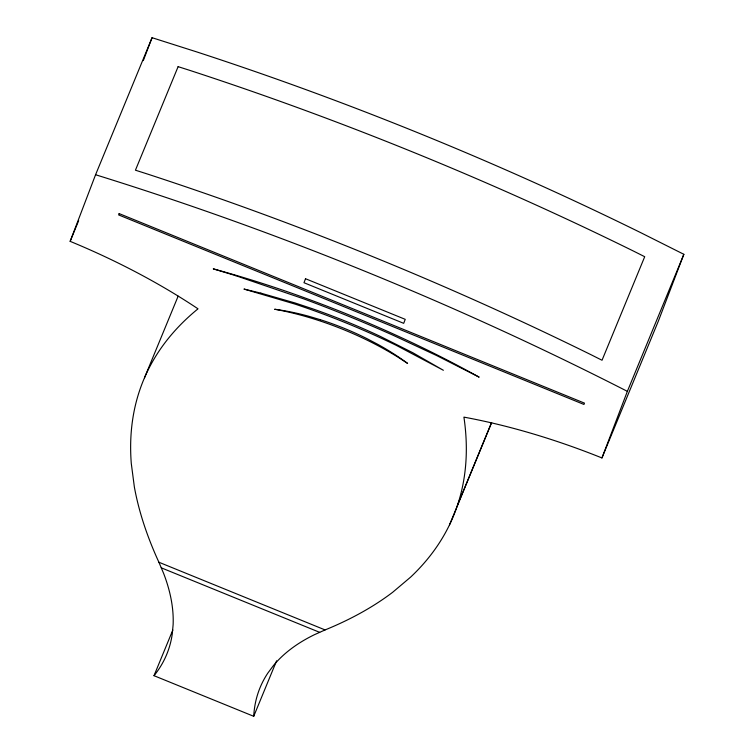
<?xml version="1.0" encoding="UTF-8"?>
<svg xmlns="http://www.w3.org/2000/svg" width="754" height="754" viewBox="0 0 754 754"><rect width="100%" height="100%" fill="white"/><g stroke="black" fill="none" stroke-linecap="round" stroke-linejoin="round"><path stroke-width="1.13" d="M154.005 675.688A527.121 209.348 22.4 0 0 172.242 634.142L173.118 624.746A527.121 209.348 22.4 0 0 163.571 573.285L158.896 562.239A1041.123 413.484 22.4 0 1 134.372 487.056L131.281 463.437A1041.123 413.484 22.4 0 1 198.01 308.82A318.81 126.615 22.4 0 0 70.15 241.346L95.57 174.739L152.054 37.7L197.18 52.054A1353.487 537.536 22.4 0 1 641.381 232.986L683.85 254.305L658.431 320.912L601.946 457.951A318.81 126.615 22.4 0 0 463.917 417.122A1041.123 413.484 22.4 0 1 410.553 577.178L392.683 592.267A1041.123 413.484 22.4 0 1 325.087 629.929L314.38 634.717A527.121 209.348 22.4 0 0 273.41 665.594L267.84 673.077A527.121 209.348 22.4 0 0 253.721 716.3L154.005 675.688L172.836 630.005M143.298 60.631L152.054 37.7M601.946 457.951L627.366 391.354L683.85 254.305M70.15 241.346L78.661 220.677M144.504 377.763L178.132 296.19M253.721 716.3L276.586 660.834M457.48 505.237L491.551 422.579M449.497 524.869L491.636 422.636M158.896 562.239L325.087 629.929M161.262 567.819L319.677 632.342M95.57 174.739A1353.487 537.536 22.4 0 1 627.366 391.354M119.141 213.589L118.632 214.918L583.964 404.455L584.473 403.126L119.141 213.589M305.511 278.726L303.985 282.722L403.701 323.334L405.228 319.338L305.511 278.726M178.114 66.654L135.437 170.197L146.973 173.872A1353.487 537.536 22.4 0 1 591.174 354.795L602.031 360.252L644.708 256.709L633.85 251.261A1353.487 537.536 22.4 0 0 189.65 70.329L178.114 66.654M260.837 293.127L243.957 289.055L295.031 304.098A331.986 131.846 22.4 0 1 396.123 345.275L443.39 370.28L412.806 352.731L380.402 336.435A279.951 111.177 22.4 0 0 312.363 308.716L295.106 302.985L260.837 293.127M320.516 319.753L308.706 316.246A130.404 51.79 22.4 0 0 274.654 309.253A152.534 60.574 22.4 0 1 397.989 357.17L407.603 363.409A130.404 51.79 22.4 0 0 378.103 344.512L367.151 338.744A130.404 51.79 22.4 0 0 320.516 319.753M235.851 275.71L213.269 268.858A489.308 194.325 22.4 0 1 479.167 377.16L436.773 355.624L393.202 335.304A583.219 231.629 22.4 0 0 303.749 298.876L235.851 275.71"/></g></svg>
